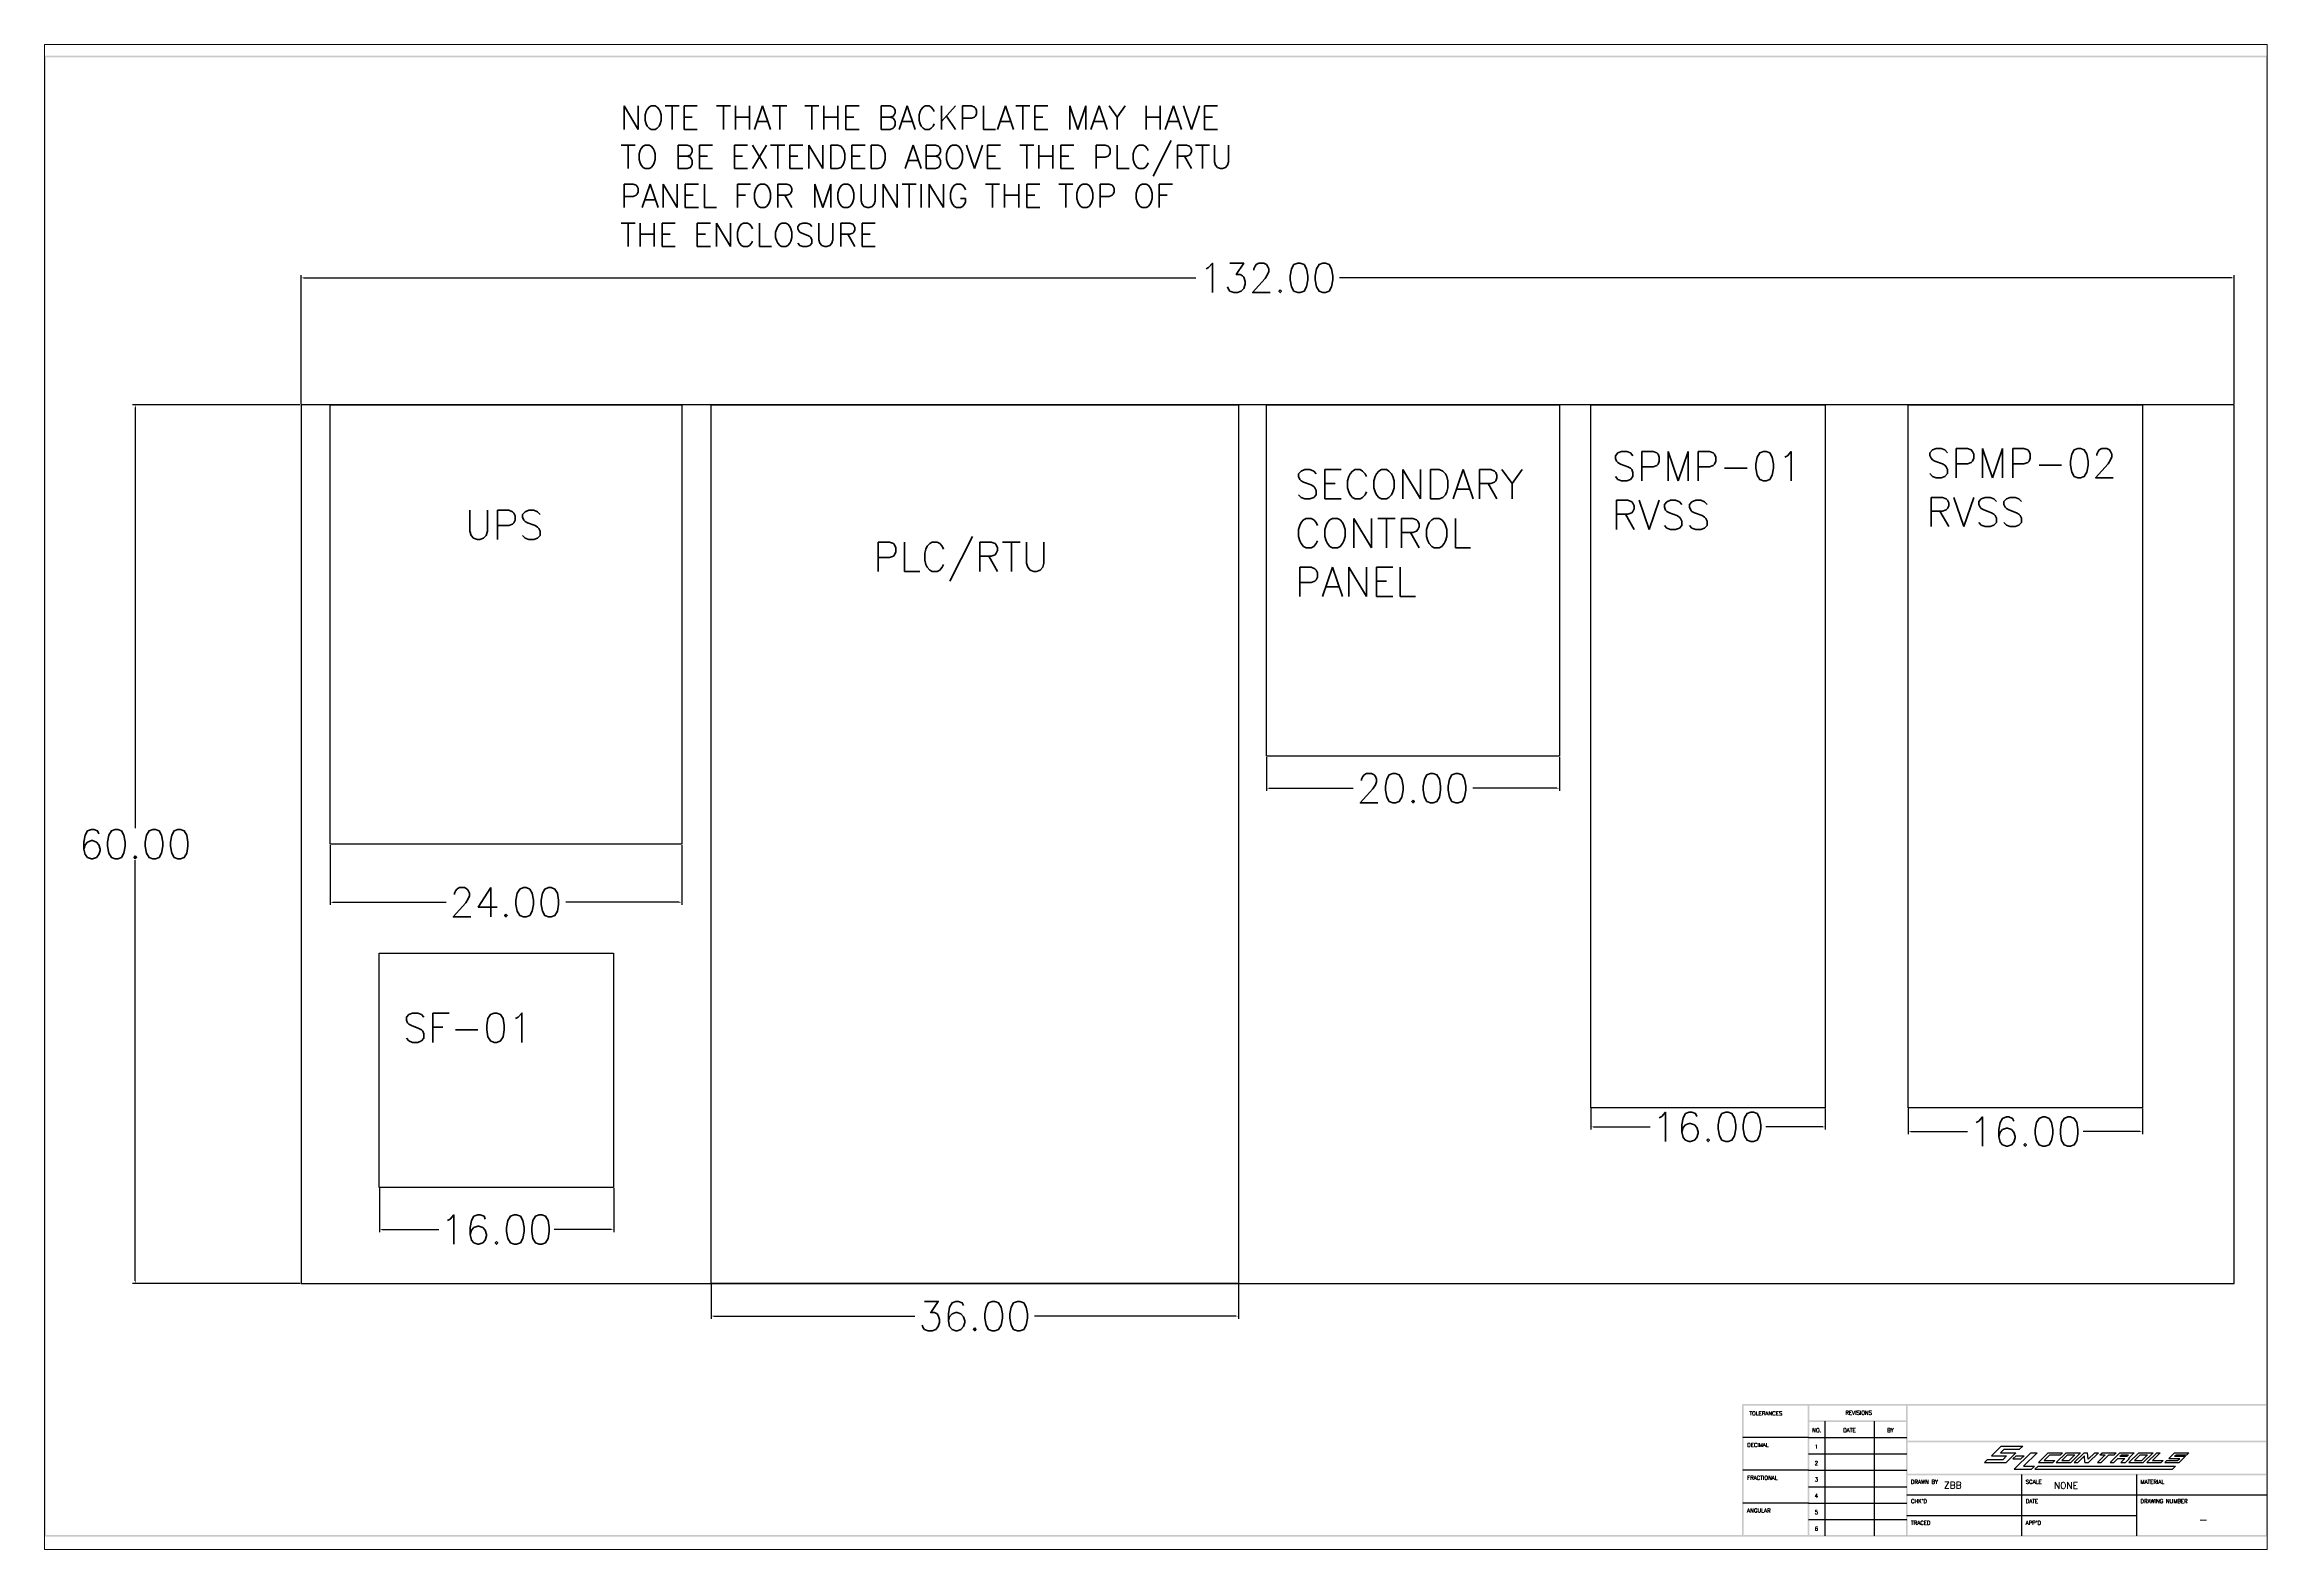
# Paper-space layout 'Layout1' of a CAD drawing. Header units: inches. Extents: x 0.31 to 9.8, y 0.76 to 7.19.
# The model-space entities are those that its viewports show. They can reach past a viewport. Long polylines and large blocks are cut down to what shows.
import ezdxf
from ezdxf.enums import TextEntityAlignment as Align

# ---------------------------------------------------------------- set-up
doc = ezdxf.new("R2010")
doc.units = ezdxf.units.IN
doc.header["$MEASUREMENT"] = 0
doc.styles.add('ROMANS', font='ROMANS')
doc.styles.get("Standard").update_dxf_attribs({"font": 'romans.shx'})
doc.dimstyles.get("Standard").update_dxf_attribs({"dimtxt": 0.18, "dimasz": 0.18, "dimexe": 0.18, "dimexo": 0.0625, "dimgap": 0.09, "dimtad": 0, "dimtih": 1, "dimtoh": 1, "dimdec": 4, "dimzin": 0, "dimdsep": 46, "dimtxsty": 'Standard', "dimcen": 0.09, "dimadec": 0, "dimazin": 0, "dimtfac": 1, "dimtdec": 4, "dimtofl": 0, "dimtmove": 0, "dimatfit": 3, "dimfxl": 1, "dimtolj": 1, "dimtzin": 0, "dimarcsym": 0})

# ---------------------------------------------------------------- blocks, each defined once
blk = doc.blocks.new('LOGO')
at = {"color": 4}
for p, q in [((1.288, 0.284), (1.438, 0.432)), ((1.43, 0.331), (1.485, 0.386)), ((1.438, 0.432), (1.766, 0.432)), ((1.485, 0.386), (1.718, 0.386)), ((1.718, 0.386), (1.766, 0.432)), ((1.185, 0.182), (1.232, 0.229)), ((1.185, 0.182), (1.513, 0.182)), ((1.232, 0.229), (1.466, 0.229)), ((1.288, 0.284), (1.521, 0.284)), ((1.43, 0.331), (1.663, 0.331)), ((1.466, 0.229), (1.521, 0.284)), ((1.513, 0.182), (1.663, 0.331)), ((1.617, 0.237), (1.665, 0.284)), ((1.617, 0.237), (1.74, 0.237)), ((1.638, 0.081), (1.891, 0.331)), ((1.638, 0.081), (1.898, 0.081)), ((1.665, 0.284), (1.788, 0.284)), ((1.74, 0.237), (1.788, 0.284)), ((1.78, 0.128), (1.986, 0.331)), ((1.78, 0.128), (1.946, 0.128)), ((1.891, 0.331), (1.986, 0.331)), ((1.898, 0.081), (1.946, 0.128)), ((1.953, 0.081), (2, 0.128)), ((1.953, 0.081), (4.049, 0.081)), ((2, 0.128), (2.176, 0.128)), ((2.169, 0.128), (4.097, 0.128)), ((4.049, 0.081), (4.097, 0.128))]:
    blk.add_line(p, q, dxfattribs=at)
at = {"color": 6}
for p, q in [((2.005, 0.182), (2.155, 0.331)), ((2.005, 0.182), (2.224, 0.182)), ((2.092, 0.214), (2.179, 0.3)), ((2.092, 0.214), (2.256, 0.214)), ((2.155, 0.331), (2.374, 0.331)), ((2.179, 0.3), (2.343, 0.3)), ((2.224, 0.182), (2.256, 0.214)), ((2.279, 0.182), (2.429, 0.331)), ((2.279, 0.182), (2.498, 0.182)), ((2.343, 0.3), (2.374, 0.331)), ((2.365, 0.214), (2.452, 0.3)), ((2.365, 0.214), (2.475, 0.214)), ((2.429, 0.331), (2.648, 0.331)), ((2.452, 0.3), (2.561, 0.3)), ((2.475, 0.214), (2.561, 0.3)), ((2.498, 0.182), (2.648, 0.331)), ((2.552, 0.182), (2.702, 0.331)), ((2.552, 0.182), (2.607, 0.182)), ((2.607, 0.182), (2.707, 0.282)), ((2.702, 0.331), (2.757, 0.331)), ((2.716, 0.182), (2.707, 0.282)), ((2.716, 0.182), (2.771, 0.182)), ((2.766, 0.232), (2.757, 0.331)), ((2.766, 0.232), (2.866, 0.331)), ((2.771, 0.182), (2.921, 0.331)), ((2.866, 0.331), (2.921, 0.331)), ((2.908, 0.182), (3.026, 0.3)), ((2.908, 0.182), (2.962, 0.182)), ((2.944, 0.3), (2.976, 0.331)), ((2.944, 0.3), (3.026, 0.3)), ((2.962, 0.182), (3.081, 0.3)), ((2.976, 0.331), (3.194, 0.331)), ((3.081, 0.3), (3.163, 0.3)), ((3.099, 0.182), (3.249, 0.331)), ((3.099, 0.182), (3.154, 0.182)), ((3.154, 0.182), (3.217, 0.245)), ((3.163, 0.3), (3.194, 0.331)), ((3.217, 0.245), (3.326, 0.245)), ((3.249, 0.331), (3.468, 0.331)), ((3.249, 0.276), (3.272, 0.3)), ((3.249, 0.276), (3.358, 0.276)), ((3.263, 0.182), (3.326, 0.245)), ((3.263, 0.182), (3.332, 0.182)), ((3.272, 0.3), (3.382, 0.3)), ((3.332, 0.182), (3.395, 0.245)), ((3.358, 0.276), (3.382, 0.3)), ((3.381, 0.245), (3.468, 0.331)), ((3.381, 0.245), (3.395, 0.245)), ((3.386, 0.182), (3.536, 0.331)), ((3.386, 0.182), (3.605, 0.182)), ((3.473, 0.214), (3.559, 0.3)), ((3.473, 0.214), (3.582, 0.214)), ((3.536, 0.331), (3.755, 0.331)), ((3.559, 0.3), (3.669, 0.3)), ((3.582, 0.214), (3.669, 0.3)), ((3.605, 0.182), (3.755, 0.331)), ((3.66, 0.182), (3.81, 0.331)), ((3.66, 0.182), (3.878, 0.182)), ((3.746, 0.214), (3.864, 0.331)), ((3.746, 0.214), (3.91, 0.214)), ((3.81, 0.331), (3.864, 0.331)), ((3.878, 0.182), (3.91, 0.214)), ((3.933, 0.182), (3.965, 0.214)), ((3.933, 0.182), (4.152, 0.182)), ((3.965, 0.214), (4.129, 0.214)), ((3.996, 0.245), (4.083, 0.331)), ((3.996, 0.245), (4.16, 0.245)), ((4.037, 0.245), (4.147, 0.245)), ((4.083, 0.331), (4.302, 0.331)), ((4.083, 0.276), (4.106, 0.3)), ((4.083, 0.276), (4.178, 0.276)), ((4.083, 0.276), (4.247, 0.276)), ((4.106, 0.3), (4.27, 0.3)), ((4.129, 0.214), (4.16, 0.245)), ((4.152, 0.182), (4.247, 0.276)), ((4.27, 0.3), (4.302, 0.331))]:
    blk.add_line(p, q, dxfattribs=at)
blk = doc.blocks.new('S&L Title Block V2')
at = {"color": 2}
for p, q in [((27.15, 1.763), (27.15, 0.012)), ((27.9, 1.763), (27.9, 0.012)), ((26.9, 1.513), (25.9, 1.513)), ((26.9, 1.513), (28.4, 1.513)), ((26.9, 1.263), (28.4, 1.263)), ((26.9, 1.013), (25.9, 1.013)), ((26.9, 1.013), (28.4, 1.013)), ((26.9, 0.763), (28.4, 0.763)), ((30.15, 0.95), (30.15, 0.012)), ((31.9, 0.95), (31.9, 0.012)), ((26.9, 0.513), (25.9, 0.513)), ((26.9, 0.513), (28.4, 0.513)), ((28.4, 0.638), (33.9, 0.638)), ((26.9, 0.263), (28.4, 0.263)), ((28.4, 0.325), (31.9, 0.325)), ((28.4, 0.012), (28.4, 0.012))]:
    blk.add_line(p, q, dxfattribs=at)
for points in [[(0, 22.587), (0.025, 22.562), (33.9, 22.587), (33.875, 22.562)], [(0, 0), (0.025, 0.025), (0, 22.587), (0.025, 22.562)], [(33.9, 22.587), (33.875, 22.562), (33.9, 0.012), (33.875, 0.012)], [(25.887, 2.025), (25.912, 2), (33.9, 2.025), (33.9, 2)], [(25.887, 0.012), (25.912, 0.012), (25.887, 2.013), (25.912, 2.013)], [(26.887, 0.012), (26.912, 0.012), (26.887, 2.013), (26.912, 2.013)], [(26.9, 1.775), (26.9, 1.75), (28.4, 1.775), (28.4, 1.75)], [(28.387, 0.012), (28.412, 0.012), (28.387, 2.013), (28.412, 2.013)], [(28.4, 1.463), (28.4, 1.438), (33.9, 1.463), (33.9, 1.438)], [(28.4, 0.963), (28.4, 0.938), (33.9, 0.963), (33.9, 0.938)], [(33.888, 0), (33.888, 0.025), (0, 0), (0.025, 0.025)]]:
    blk.add_trace(points, dxfattribs=at)
at = {"color": 2, "linetype": 'Continuous'}
blk.add_blockref('LOGO', (28.4, 0.95), dxfattribs=at)
at = {"color": 2, "style": 'ROMANS'}
for s, p in [('TOLERANCES', (26.249, 1.851)), ('REVISIONS', (27.665, 1.861)), ('NO.', (27.025, 1.593)), ('DATE', (27.525, 1.593)), ('BY', (28.15, 1.593))]:
    blk.add_text(s, height=0.06, dxfattribs=at).set_placement(p, align=Align.CENTER)
for s, p in [('DECIMAL', (25.964, 1.369)), ('1', (26.995, 1.343)), ('2', (26.995, 1.093)), ('FRACTIONAL', (25.964, 0.869)), ('3', (26.995, 0.843)), ('DRAWN BY', (28.462, 0.806)), ('SCALE', (30.212, 0.806)), ('MATERIAL', (31.962, 0.806)), ('ANGULAR', (25.964, 0.369)), ('4', (26.995, 0.593)), ('5', (26.995, 0.343)), ("CHK'D", (28.462, 0.513)), ('DATE', (30.212, 0.513)), ('DRAWING NUMBER', (31.962, 0.513)), ('6', (26.995, 0.093)), ('TRACED', (28.462, 0.181)), ("APP'D", (30.212, 0.181))]:
    blk.add_text(s, height=0.06, dxfattribs=at).set_placement(p)
blk.add_text('-', height=0.125).set_placement((32.921, 0.2), align=Align.CENTER)
for tag, height, p in [('TITLE#1', 0.15, (31.11, 1.739)), ('TITLE#2', 0.1, (31.129, 1.58)), ('REV1_DATE', 0.1, (27.51, 1.338)), ('REV1_BY', 0.1, (28.165, 1.338)), ('REV2_DATE', 0.1, (27.513, 1.086)), ('REV2_BY', 0.1, (28.165, 1.086)), ('REV3_DATE', 0.1, (27.505, 0.842)), ('REV4_DATE', 0.1, (27.513, 0.59)), ('REV3_BY', 0.1, (28.165, 0.842)), ('REV4_BY', 0.1, (28.165, 0.589)), ('REV5_DATE', 0.1, (27.512, 0.321)), ('REV5_BY', 0.1, (28.165, 0.319)), ('REV6_DATE', 0.1, (27.512, 0.094)), ('REV6_BY', 0.1, (28.165, 0.097))]:
    blk.add_attdef(tag, text='', height=height).set_placement(p, align=Align.CENTER)
for tag, p, height in [('DRAWNBY', (28.968, 0.735), 0.1), ('SCALE', (30.644, 0.731), 0.1), ('CHKBY', (28.975, 0.429), 0.1), ('DATE', (30.653, 0.449), 0.1), ('SH#', (32.993, 0.197), 0.125)]:
    blk.add_attdef(tag, p, '', height=height)
blk.add_attdef('JOB#', text='', height=0.125).set_placement((32.83, 0.195), align=Align.RIGHT)
at = {"flags": 9}
blk.add_attdef('WD_TB', (0, 0), '', height=0.1, dxfattribs=at)
blk = doc.blocks.new('*D29')
at = {"color": 0, "lineweight": -2, "transparency": 16777216}
for p, q in [((0, 60.06), (0, 68.85)), ((0.18, 68.67), (61.1, 68.67)), ((131.82, 68.67), (70.9, 68.67)), ((132, 60.06), (132, 68.85))]:
    blk.add_line(p, q, dxfattribs=at)
at = {"color": 0, "transparency": 16777216}
for points in [[(0.18, 68.7), (0.18, 68.64), (0, 68.67)], [(131.82, 68.7), (131.82, 68.64), (132, 68.67)]]:
    blk.add_solid(points, dxfattribs=at)
at = {"layer": 'Defpoints', "color": 0, "transparency": 16777216}
for p in [(132, 68.67), (0, 60), (132, 60)]:
    blk.add_point(p, dxfattribs=at)
at = {"color": 0, "transparency": 16777216, "insert": (66, 68.67), "char_height": 0.18, "attachment_point": 5}
blk.add_mtext('\\A1;{\\H11.11111x;132.00}', dxfattribs=at)
blk = doc.blocks.new('*D30')
at = {"color": 0, "lineweight": -2, "transparency": 16777216}
for p, q in [((-0.06, 60), (-11.5, 60)), ((-11.32, 59.82), (-11.32, 31.09)), ((-11.32, 0.18), (-11.32, 28.91)), ((-0.06, 0), (-11.5, 0))]:
    blk.add_line(p, q, dxfattribs=at)
at = {"color": 0, "transparency": 16777216}
for points in [[(-11.35, 59.82), (-11.29, 59.82), (-11.32, 60)], [(-11.35, 0.18), (-11.29, 0.18), (-11.32, 0)]]:
    blk.add_solid(points, dxfattribs=at)
at = {"layer": 'Defpoints', "color": 0, "transparency": 16777216}
for p in [(0, 60), (0, 0), (-11.32, 0)]:
    blk.add_point(p, dxfattribs=at)
at = {"color": 0, "transparency": 16777216, "insert": (-11.32, 30), "char_height": 0.18, "attachment_point": 5}
blk.add_mtext('\\A1;{\\H11.11111x;60.00}', dxfattribs=at)
blk = doc.blocks.new('*D31')
at = {"color": 0, "lineweight": -2, "transparency": 16777216}
for p, q in [((1.99, 29.94), (1.99, 25.85)), ((25.99, 29.94), (25.99, 25.85)), ((2.17, 26.03), (9.9, 26.03)), ((25.81, 26.03), (18.08, 26.03))]:
    blk.add_line(p, q, dxfattribs=at)
at = {"color": 0, "transparency": 16777216}
for points in [[(2.17, 26.06), (2.17, 26), (1.99, 26.03)], [(25.81, 26.06), (25.81, 26), (25.99, 26.03)]]:
    blk.add_solid(points, dxfattribs=at)
at = {"layer": 'Defpoints', "color": 0, "transparency": 16777216}
for p in [(1.99, 30), (25.99, 30), (25.99, 26.03)]:
    blk.add_point(p, dxfattribs=at)
at = {"color": 0, "transparency": 16777216, "insert": (13.99, 26.03), "char_height": 2, "attachment_point": 5}
blk.add_mtext('\\A1;24.00', dxfattribs=at)
blk = doc.blocks.new('*D32')
at = {"color": 0, "lineweight": -2, "transparency": 16777216}
for p, q in [((28, -0.06), (28, -2.41)), ((64, -0.06), (64, -2.41)), ((28.18, -2.23), (41.91, -2.23)), ((63.82, -2.23), (50.09, -2.23))]:
    blk.add_line(p, q, dxfattribs=at)
at = {"color": 0, "transparency": 16777216}
for points in [[(28.18, -2.2), (28.18, -2.26), (28, -2.23)], [(63.82, -2.2), (63.82, -2.26), (64, -2.23)]]:
    blk.add_solid(points, dxfattribs=at)
at = {"layer": 'Defpoints', "color": 0, "transparency": 16777216}
for p in [(28, 0), (64, 0), (64, -2.23)]:
    blk.add_point(p, dxfattribs=at)
at = {"color": 0, "transparency": 16777216, "insert": (46, -2.23), "char_height": 2, "attachment_point": 5}
blk.add_mtext('\\A1;36.00', dxfattribs=at)
blk = doc.blocks.new('*D33')
at = {"color": 0, "lineweight": -2, "transparency": 16777216}
for p, q in [((65.93, 35.94), (65.93, 33.64)), ((85.93, 35.94), (85.93, 33.64)), ((66.11, 33.82), (71.84, 33.82)), ((85.75, 33.82), (80.02, 33.82))]:
    blk.add_line(p, q, dxfattribs=at)
at = {"color": 0, "transparency": 16777216}
for points in [[(66.11, 33.85), (66.11, 33.79), (65.93, 33.82)], [(85.75, 33.85), (85.75, 33.79), (85.93, 33.82)]]:
    blk.add_solid(points, dxfattribs=at)
at = {"layer": 'Defpoints', "color": 0, "transparency": 16777216}
for p in [(65.93, 36), (85.93, 36), (85.93, 33.82)]:
    blk.add_point(p, dxfattribs=at)
at = {"color": 0, "transparency": 16777216, "insert": (75.93, 33.82), "char_height": 2, "attachment_point": 5}
blk.add_mtext('\\A1;20.00', dxfattribs=at)
blk = doc.blocks.new('*D34')
at = {"color": 0, "lineweight": -2, "transparency": 16777216}
for p, q in [((88.08, 11.94), (88.08, 10.51)), ((88.26, 10.69), (92.13, 10.69)), ((103.9, 10.69), (100.02, 10.69)), ((104.08, 11.94), (104.08, 10.51))]:
    blk.add_line(p, q, dxfattribs=at)
at = {"color": 0, "transparency": 16777216}
for points in [[(88.26, 10.72), (88.26, 10.66), (88.08, 10.69)], [(103.9, 10.72), (103.9, 10.66), (104.08, 10.69)]]:
    blk.add_solid(points, dxfattribs=at)
at = {"layer": 'Defpoints', "color": 0, "transparency": 16777216}
for p in [(88.08, 12), (104.08, 12), (104.08, 10.69)]:
    blk.add_point(p, dxfattribs=at)
at = {"color": 0, "transparency": 16777216, "insert": (96.08, 10.69), "char_height": 2, "attachment_point": 5}
blk.add_mtext('\\A1;16.00', dxfattribs=at)
blk = doc.blocks.new('*D35')
at = {"color": 0, "lineweight": -2, "transparency": 16777216}
for p, q in [((109.73, 11.94), (109.73, 10.19)), ((125.73, 11.94), (125.73, 10.19)), ((109.91, 10.37), (113.78, 10.37)), ((125.55, 10.37), (121.68, 10.37))]:
    blk.add_line(p, q, dxfattribs=at)
at = {"color": 0, "transparency": 16777216}
for points in [[(109.91, 10.4), (109.91, 10.34), (109.73, 10.37)], [(125.55, 10.4), (125.55, 10.34), (125.73, 10.37)]]:
    blk.add_solid(points, dxfattribs=at)
at = {"layer": 'Defpoints', "color": 0, "transparency": 16777216}
for p in [(109.73, 12), (125.73, 12), (125.73, 10.37)]:
    blk.add_point(p, dxfattribs=at)
at = {"color": 0, "transparency": 16777216, "insert": (117.73, 10.37), "char_height": 2, "attachment_point": 5}
blk.add_mtext('\\A1;16.00', dxfattribs=at)
blk = doc.blocks.new('*D36')
at = {"color": 0, "lineweight": -2, "transparency": 16777216}
for p, q in [((5.35, 6.5), (5.35, 3.5)), ((21.35, 6.5), (21.35, 3.5)), ((5.53, 3.68), (9.4, 3.68)), ((21.17, 3.68), (17.29, 3.68))]:
    blk.add_line(p, q, dxfattribs=at)
at = {"color": 0, "transparency": 16777216}
for points in [[(5.53, 3.71), (5.53, 3.65), (5.35, 3.68)], [(21.17, 3.71), (21.17, 3.65), (21.35, 3.68)]]:
    blk.add_solid(points, dxfattribs=at)
at = {"layer": 'Defpoints', "color": 0, "transparency": 16777216}
for p in [(5.35, 6.56), (21.35, 6.56), (21.35, 3.68)]:
    blk.add_point(p, dxfattribs=at)
at = {"color": 0, "transparency": 16777216, "insert": (13.35, 3.68), "char_height": 2, "attachment_point": 5}
blk.add_mtext('\\A1;16.00', dxfattribs=at)

msp = doc.modelspace()

# ---------------------------------------------------------------- linework, layer by layer
for points in [[(0, 0), (132, 0), (132, 60), (0, 60)], [(1.992, 60), (25.992, 60), (25.992, 30), (1.992, 30)], [(28.002, 60), (64.002, 60), (64.002, 0), (28.002, 0)], [(65.93, 60), (85.93, 60), (85.93, 36), (65.93, 36)], [(88.077, 60), (104.077, 60), (104.077, 12), (88.077, 12)], [(109.729, 60), (125.729, 60), (125.729, 12), (109.729, 12)], [(5.345, 22.559), (21.345, 22.559), (21.345, 6.559), (5.345, 6.559)]]:
    msp.add_lwpolyline(points, close=True)

# ---------------------------------------------------------------- texts
at = {"char_height": 2, "attachment_point": 1}
for s, insert in [('SPMP-01\\PRVSS', (89.489, 56.813)), ('SPMP-02\\PRVSS', (110.961, 57.015)), ('SECONDARY\\PCONTROL\\PPANEL', (67.859, 55.575)), ('UPS', (11.182, 52.798)), ('PLC/RTU', (39.073, 50.623)), ('SF-01', (6.935, 18.464))]:
    msp.add_mtext_dynamic_manual_height_columns(s, width=13.76407, gutter_width=0.5, heights=[0], dxfattribs=dict(at, insert=insert))

# ---------------------------------------------------------------- dimensions: what is measured, and where the dimension line sits
dim = msp.add_linear_dim(base=(132, 68.673), p1=(0, 60), p2=(132, 60), text='{\\H11.11111x;<>}', dimstyle='Standard', override={"dimdec": 2})
dim.commit()
dim.dimension.update_dxf_attribs({"geometry": '*D29', "text_midpoint": (66, 68.673)})
dim = msp.add_linear_dim(base=(-11.318, 0), p1=(0, 60), p2=(0, 0), angle=90, text='{\\H11.11111x;<>}', dimstyle='Standard', override={"dimdec": 2})
dim.commit()
dim.dimension.update_dxf_attribs({"geometry": '*D30', "text_midpoint": (-11.318, 30)})
for base, p1, p2, picture, middle in [((85.93, 33.825), (65.93, 36), (85.93, 36), '*D33', (75.93, 33.825)), ((25.992, 26.034), (1.992, 30), (25.992, 30), '*D31', (13.992, 26.034)), ((104.077, 10.691), (88.077, 12), (104.077, 12), '*D34', (96.077, 10.691)), ((125.729, 10.365), (109.729, 12), (125.729, 12), '*D35', (117.729, 10.365)), ((21.345, 3.678), (5.345, 6.559), (21.345, 6.559), '*D36', (13.345, 3.678)), ((64.002, -2.234), (28.002, 0), (64.002, 0), '*D32', (46.002, -2.234))]:
    dim = msp.add_linear_dim(base=base, p1=p1, p2=p2, dimstyle='Standard', override={"dimtxt": 2, "dimdec": 2})
    dim.commit()
    dim.dimension.update_dxf_attribs({"geometry": picture, "text_midpoint": middle})

psp = doc.layouts.get("Layout1")

# ---------------------------------------------------------------- block references
ref = psp.add_blockref('S&L Title Block V2', (0.3128, 0.8186), dxfattribs=dict(xscale=0.2798589558904896, yscale=0.2798589558904896, zscale=0.2798589558904896))
ref.add_attrib('SCALE', 'NONE', (8.8888, 1.0231), dxfattribs={"height": 0.02799})
ref.add_attrib('DRAWNBY', 'ZBB', (8.4197, 1.0241), dxfattribs={"height": 0.02799})

# ---------------------------------------------------------------- texts
at = {"insert": (2.7689, 6.9251), "char_height": 0.1, "attachment_point": 1}
psp.add_mtext_dynamic_manual_height_columns('NOTE THAT THE BACKPLATE MAY HAVE TO BE EXTENDED ABOVE THE PLC/RTU PANEL FOR MOUNTING THE TOP OF THE ENCLOSURE', width=2.842932, gutter_width=0.5, heights=[0.6466], dxfattribs=at)

# ---------------------------------------------------------------- viewports
at = {"layer": '0'}
psp.add_viewport(center=(5.0555, 3.9758), size=(9.4857, 6.423944), view_center_point=(58.3647, 33.2195), view_height=102.783109, dxfattribs=at)

doc.saveas('drawing.dxf')
